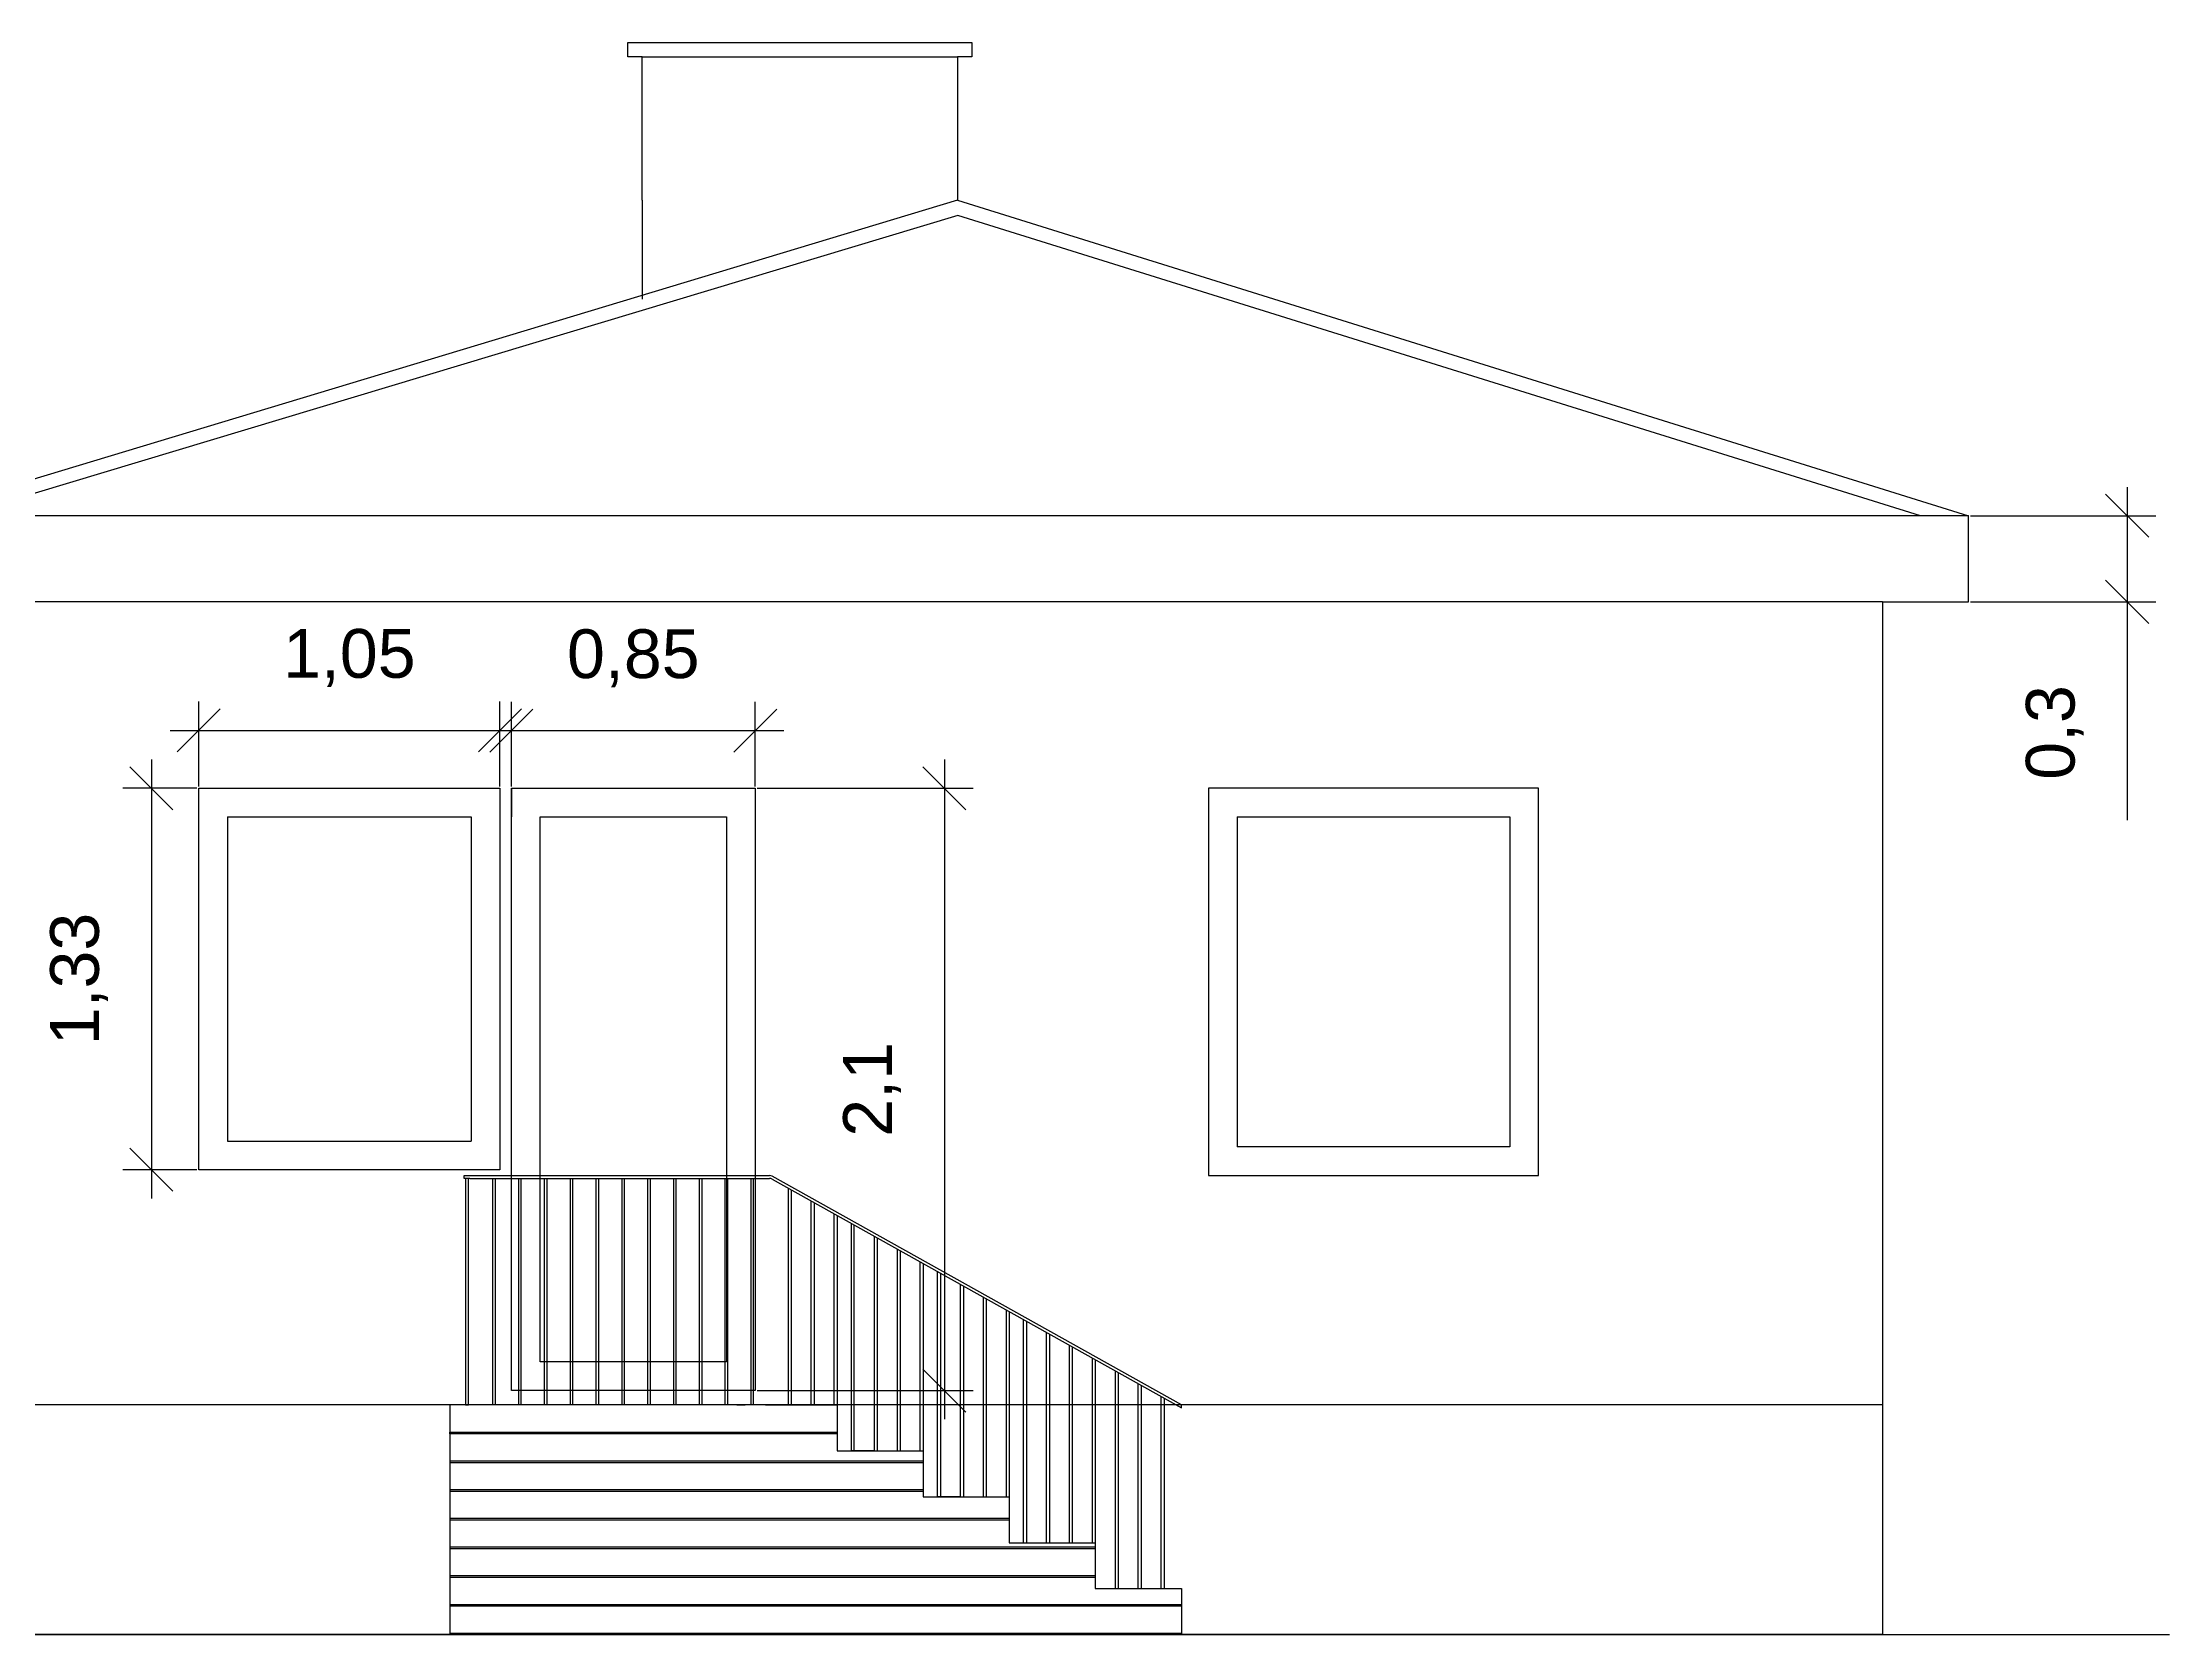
# Model space of a CAD drawing. Header units: millimetres. Extents: x -60009 to 113281, y -58228 to 411188.
# Drawn here: x -42662 to -35247, y 58316 to 63866 of the extents above; entities that cross this region are included whole.
import ezdxf

# ---------------------------------------------------------------- set-up
doc = ezdxf.new("R2010")
doc.units = ezdxf.units.MM
doc.linetypes.add('ACAD_ISO04W100', pattern=[30, 24, -3, 0, -3])
doc.linetypes.add('CENTER2', pattern=[28.575, 19.05, -3.175, 3.175, -3.175])
doc.layers.get('0').update_dxf_attribs({"color": 1})
for name, color, linetype in [('Fönster', 1, 'Continuous'), ('Förtydligande', 8, 'CENTER2'), ('Grundritningar', 1, 'Continuous'), ('Mått', 4, 'Continuous')]:
    doc.layers.add(name, color=color, linetype=linetype)
doc.styles.get("Standard").update_dxf_attribs({"font": 'Arial.ttf', "height": 170})
doc.dimstyles.new('Egen dimension', dxfattribs={"dimscale": 10, "dimtxt": 2.5, "dimasz": 15, "dimexe": 10, "dimexo": 0.625, "dimgap": 15, "dimtad": 1, "dimlfac": 0.001, "dimtxsty": 'Standard', "dimblk": 'OBLIQUE', "dimblk1": 'OBLIQUE', "dimblk2": 'OBLIQUE', "dimcen": 20, "dimdle": 10, "dimadec": 0, "dimazin": 0, "dimtfac": 1, "dimtmove": 0, "dimatfit": 3, "dimldrblk": 'OPEN90', "dimfxl": 1, "dimarcsym": 0})

# ---------------------------------------------------------------- blocks, each defined once
blk = doc.blocks.new('_Oblique')
at = {"color": 0, "linetype": 'ByBlock', "lineweight": -2}
blk.add_line((-0.5, -0.5), (0.5, 0.5), dxfattribs=at)
blk = doc.blocks.new('*D119')
at = {"layer": 'Defpoints', "color": 0, "transparency": 16777216}
for p in [(-40177.2, 61265.9), (-40177.2, 59165.9), (-39517.6, 59165.9)]:
    blk.add_point(p, dxfattribs=at)
at = {"layer": 'Mått', "color": 0, "lineweight": -2, "transparency": 16777216}
for p, q in [((-39517.6, 61365.9), (-39517.6, 59065.9)), ((-40170.9, 61265.9), (-39417.6, 61265.9)), ((-40170.9, 59165.9), (-39417.6, 59165.9))]:
    blk.add_line(p, q, dxfattribs=at)
at = {"layer": 'Mått', "color": 0, "lineweight": -2, "transparency": 16777216, "xscale": 150, "yscale": 150, "zscale": 150}
for p, rotation in [((-39517.6, 61265.9), 90), ((-39517.6, 59165.9), 270)]:
    blk.add_blockref('_Oblique', p, dxfattribs=dict(at, rotation=rotation))
at = {"layer": 'Mått', "color": 0, "transparency": 16777216, "insert": (-39770, 60215.9), "char_height": 170, "attachment_point": 5, "rotation": 90}
blk.add_mtext('2,1', dxfattribs=at)
blk = doc.blocks.new('_Open90')
at = {"color": 0, "linetype": 'ByBlock', "lineweight": -2}
for p, q in [((-0.5, 0.5), (0, 0)), ((0, 0), (-1, 0)), ((0, 0), (-0.5, -0.5))]:
    blk.add_line(p, q, dxfattribs=at)
blk = doc.blocks.new('*D120')
at = {"layer": 'Defpoints', "color": 0, "transparency": 16777216}
for p in [(-42117.2, 61265.9), (-42282, 59935.9), (-42117.2, 59935.9)]:
    blk.add_point(p, dxfattribs=at)
at = {"layer": 'Mått', "color": 0, "lineweight": -2, "transparency": 16777216}
for p, q in [((-42282, 61365.9), (-42282, 59835.9)), ((-42123.4, 61265.9), (-42382, 61265.9)), ((-42123.4, 59935.9), (-42382, 59935.9))]:
    blk.add_line(p, q, dxfattribs=at)
at = {"layer": 'Mått', "color": 0, "lineweight": -2, "transparency": 16777216, "xscale": 150, "yscale": 150, "zscale": 150}
for p, rotation in [((-42282, 61265.9), 90), ((-42282, 59935.9), 270)]:
    blk.add_blockref('_Oblique', p, dxfattribs=dict(at, rotation=rotation))
at = {"layer": 'Mått', "color": 0, "transparency": 16777216, "insert": (-42534.4, 60600.9), "char_height": 170, "attachment_point": 5, "rotation": 90}
blk.add_mtext('1,33', dxfattribs=at)
blk = doc.blocks.new('*D127')
at = {"layer": 'Defpoints', "color": 0, "transparency": 16777216}
for p in [(-40177.2, 61265.9), (-40177.2, 59165.9), (-39517.6, 59165.9)]:
    blk.add_point(p, dxfattribs=at)
at = {"layer": 'Mått', "color": 0, "lineweight": -2, "transparency": 16777216}
for p, q in [((-39517.6, 61365.9), (-39517.6, 59065.9)), ((-40170.9, 61265.9), (-39417.6, 61265.9)), ((-40170.9, 59165.9), (-39417.6, 59165.9))]:
    blk.add_line(p, q, dxfattribs=at)
at = {"layer": 'Mått', "color": 0, "lineweight": -2, "transparency": 16777216, "xscale": 150, "yscale": 150, "zscale": 150}
for p, rotation in [((-39517.6, 61265.9), 90), ((-39517.6, 59165.9), 270)]:
    blk.add_blockref('_Oblique', p, dxfattribs=dict(at, rotation=rotation))
at = {"layer": 'Mått', "color": 0, "transparency": 16777216, "insert": (-39770, 60215.9), "char_height": 170, "attachment_point": 5, "rotation": 90}
blk.add_mtext('2,1', dxfattribs=at)
blk = doc.blocks.new('*D128')
at = {"layer": 'Defpoints', "color": 0, "transparency": 16777216}
for p in [(-42117.2, 61265.9), (-42282, 59935.9), (-42117.2, 59935.9)]:
    blk.add_point(p, dxfattribs=at)
at = {"layer": 'Mått', "color": 0, "lineweight": -2, "transparency": 16777216}
for p, q in [((-42282, 61365.9), (-42282, 59835.9)), ((-42123.4, 61265.9), (-42382, 61265.9)), ((-42123.4, 59935.9), (-42382, 59935.9))]:
    blk.add_line(p, q, dxfattribs=at)
at = {"layer": 'Mått', "color": 0, "lineweight": -2, "transparency": 16777216, "xscale": 150, "yscale": 150, "zscale": 150}
for p, rotation in [((-42282, 61265.9), 90), ((-42282, 59935.9), 270)]:
    blk.add_blockref('_Oblique', p, dxfattribs=dict(at, rotation=rotation))
at = {"layer": 'Mått', "color": 0, "transparency": 16777216, "insert": (-42534.4, 60600.9), "char_height": 170, "attachment_point": 5, "rotation": 90}
blk.add_mtext('1,33', dxfattribs=at)
blk = doc.blocks.new('*D130')
at = {"layer": 'Defpoints', "color": 0, "ltscale": 100, "transparency": 16777216}
for p in [(-35947.2, 62215.9), (-35947.2, 61915.9), (-35394.6, 61915.9)]:
    blk.add_point(p, dxfattribs=at)
at = {"layer": 'Mått', "color": 0, "lineweight": -2, "ltscale": 100, "transparency": 16777216}
for p, q in [((-35394.6, 62315.9), (-35394.6, 61915.9)), ((-35940.9, 62215.9), (-35294.6, 62215.9)), ((-35940.9, 61915.9), (-35294.6, 61915.9)), ((-35394.6, 61915.9), (-35394.6, 61155.1))]:
    blk.add_line(p, q, dxfattribs=at)
at = {"layer": 'Mått', "color": 0, "lineweight": -2, "ltscale": 100, "transparency": 16777216, "xscale": 150, "yscale": 150, "zscale": 150}
for p, rotation in [((-35394.6, 62215.9), 90), ((-35394.6, 61915.9), 270)]:
    blk.add_blockref('_Oblique', p, dxfattribs=dict(at, rotation=rotation))
at = {"layer": 'Mått', "color": 0, "ltscale": 100, "transparency": 16777216, "insert": (-35647, 61460.5), "char_height": 170, "attachment_point": 5, "rotation": 90}
blk.add_mtext('0,3', dxfattribs=at)
blk = doc.blocks.new('*D132')
at = {"layer": 'Defpoints', "color": 0, "ltscale": 100, "transparency": 16777216}
for p in [(-41067.2, 61467.9), (-42117.2, 61265.9), (-41067.2, 61265.9)]:
    blk.add_point(p, dxfattribs=at)
at = {"layer": 'Mått', "color": 0, "lineweight": -2, "ltscale": 100, "transparency": 16777216}
for p, q in [((-42117.2, 61272.1), (-42117.2, 61567.9)), ((-41067.2, 61272.1), (-41067.2, 61567.9)), ((-42217.2, 61467.9), (-40967.2, 61467.9))]:
    blk.add_line(p, q, dxfattribs=at)
at = {"layer": 'Mått', "color": 0, "lineweight": -2, "ltscale": 100, "transparency": 16777216, "xscale": 150, "yscale": 150, "zscale": 150, "rotation": 180}
blk.add_blockref('_Oblique', (-42117.2, 61467.9), dxfattribs=at)
at = {"layer": 'Mått', "color": 0, "lineweight": -2, "ltscale": 100, "transparency": 16777216, "xscale": 150, "yscale": 150, "zscale": 150}
blk.add_blockref('_Oblique', (-41067.2, 61467.9), dxfattribs=at)
at = {"layer": 'Mått', "color": 0, "ltscale": 100, "transparency": 16777216, "insert": (-41592.2, 61720.3), "char_height": 170, "attachment_point": 5}
blk.add_mtext('1,05', dxfattribs=at)
blk = doc.blocks.new('*D133')
at = {"layer": 'Defpoints', "color": 0, "ltscale": 100, "transparency": 16777216}
for p in [(-40177.2, 61466.8), (-41027.2, 61265.9), (-40177.2, 61265.9)]:
    blk.add_point(p, dxfattribs=at)
at = {"layer": 'Mått', "color": 0, "lineweight": -2, "ltscale": 100, "transparency": 16777216}
for p, q in [((-41027.2, 61272.1), (-41027.2, 61566.8)), ((-40177.2, 61272.1), (-40177.2, 61566.8)), ((-41127.2, 61466.8), (-40077.2, 61466.8))]:
    blk.add_line(p, q, dxfattribs=at)
at = {"layer": 'Mått', "color": 0, "lineweight": -2, "ltscale": 100, "transparency": 16777216, "xscale": 150, "yscale": 150, "zscale": 150, "rotation": 180}
blk.add_blockref('_Oblique', (-41027.2, 61466.8), dxfattribs=at)
at = {"layer": 'Mått', "color": 0, "lineweight": -2, "ltscale": 100, "transparency": 16777216, "xscale": 150, "yscale": 150, "zscale": 150}
blk.add_blockref('_Oblique', (-40177.2, 61466.8), dxfattribs=at)
at = {"layer": 'Mått', "color": 0, "ltscale": 100, "transparency": 16777216, "insert": (-40602.2, 61719.2), "char_height": 170, "attachment_point": 5}
blk.add_mtext('0,85', dxfattribs=at)

msp = doc.modelspace()

# ---------------------------------------------------------------- linework, layer by layer
at = {"layer": 'Fönster'}
for p, q in [((-42117.179, 59935.864), (-42117.179, 61265.864)), ((-42117.179, 61265.864), (-41067.179, 61265.864)), ((-41067.179, 61265.864), (-41067.179, 59935.864)), ((-41027.179, 61265.864), (-40177.179, 61265.864)), ((-41027.179, 59165.864), (-41027.179, 61265.864)), ((-41027.179, 61265.864), (-41027.179, 61165.864)), ((-40177.179, 61265.864), (-40177.179, 59165.864)), ((-37447.179, 61265.864), (-38597.179, 61265.864)), ((-38597.179, 61265.864), (-38597.179, 59915.864)), ((-37447.179, 59915.864), (-37447.179, 61265.864)), ((-40177.179, 61215.864), (-40177.179, 61115.864)), ((-42017.179, 61165.864), (-42017.179, 60035.864)), ((-42017.179, 61165.864), (-41167.179, 61165.864)), ((-41167.179, 61165.864), (-41167.179, 60035.864)), ((-40927.179, 59265.864), (-40927.179, 61165.864)), ((-40927.179, 61165.864), (-40277.179, 61165.864)), ((-40277.179, 61165.864), (-40277.179, 59265.864)), ((-38497.179, 61165.864), (-38497.179, 60015.864)), ((-38497.179, 61165.864), (-37547.179, 61165.864)), ((-37547.179, 61165.864), (-37547.179, 60015.864)), ((-42017.179, 60035.864), (-41167.179, 60035.864)), ((-37547.179, 60015.864), (-38497.179, 60015.864)), ((-41067.179, 59935.864), (-42117.179, 59935.864)), ((-38597.179, 59915.864), (-37447.179, 59915.864)), ((-40277.179, 59265.864), (-40927.179, 59265.864)), ((-40177.179, 59165.864), (-41027.179, 59165.864))]:
    msp.add_line(p, q, dxfattribs=at)
at = {"layer": 'Förtydligande', "linetype": 'ACAD_ISO04W100', "lineweight": -3, "ltscale": 0.1}
msp.add_line((-48187.179, 58315.864), (-35247.179, 58315.864), dxfattribs=at)
at = {"layer": 'Förtydligande', "ltscale": 100}
msp.add_line((-42447.179, 58315.864), (-39134.761, 58315.864), dxfattribs=at)
at = {"layer": 'Grundritningar'}
for p, q in [((-40621.676, 63815.768), (-40621.676, 63865.768)), ((-40621.676, 63865.768), (-39421.676, 63865.768)), ((-39421.676, 63865.768), (-39421.676, 63815.768)), ((-40571.676, 63815.768), (-40621.676, 63815.768)), ((-40571.676, 63315.768), (-40571.676, 63815.768)), ((-40571.676, 63815.768), (-39471.676, 63815.768)), ((-39471.676, 63815.768), (-39471.676, 63315.768)), ((-39421.676, 63815.768), (-39471.676, 63815.768)), ((-39471.676, 63315.768), (-43117.179, 62215.864)), ((-39471.272, 63263.268), (-42949.808, 62215.864)), ((-40571.676, 63315.768), (-40571.676, 62970.627)), ((-39471.676, 63315.768), (-35947.179, 62215.864)), ((-36114.551, 62215.864), (-39471.272, 63263.268)), ((-35947.179, 62215.864), (-43117.179, 62215.864)), ((-35947.179, 61915.864), (-35947.179, 62215.864)), ((-36247.179, 61915.864), (-43117.179, 61915.864)), ((-36247.179, 61915.864), (-36247.179, 59115.864)), ((-36247.179, 61915.864), (-35947.179, 61915.864)), ((-36247.179, 61915.864), (-36247.179, 59969.333)), ((-41192.179, 59905.864), (-41192.179, 59915.864)), ((-41192.179, 59915.864), (-41172.179, 59915.864)), ((-41172.179, 59915.864), (-40136.883, 59915.864)), ((-40141.705, 59915.864), (-40127.329, 59915.864)), ((-38691.705, 59115.864), (-40117.567, 59913.319)), ((-41182.179, 59905.864), (-41192.179, 59905.864)), ((-41182.179, 59905.864), (-41187.179, 59905.864)), ((-41187.179, 59905.864), (-41187.179, 59115.864)), ((-41172.179, 59905.864), (-41182.179, 59905.864)), ((-41177.179, 59115.864), (-41177.179, 59905.864)), ((-41172.179, 59905.864), (-40127.329, 59905.864)), ((-41092.637, 59905.864), (-41092.637, 59115.864)), ((-41082.637, 59115.864), (-41082.637, 59905.864)), ((-41002.637, 59905.864), (-41002.637, 59115.864)), ((-40992.637, 59115.864), (-40992.637, 59905.864)), ((-40912.637, 59905.864), (-40912.637, 59115.864)), ((-40902.637, 59115.864), (-40902.637, 59905.864)), ((-40822.637, 59905.864), (-40822.637, 59115.864)), ((-40812.637, 59115.864), (-40812.637, 59905.864)), ((-40732.637, 59905.864), (-40732.637, 59115.864)), ((-40722.637, 59115.864), (-40722.637, 59905.864)), ((-40642.637, 59905.864), (-40642.637, 59115.864)), ((-40632.637, 59115.864), (-40632.637, 59905.864)), ((-40552.637, 59905.864), (-40552.637, 59115.864)), ((-40542.637, 59115.864), (-40542.637, 59905.864)), ((-40462.637, 59905.864), (-40462.637, 59115.864)), ((-40452.637, 59115.864), (-40452.637, 59905.864)), ((-40372.637, 59905.864), (-40372.637, 59115.864)), ((-40362.637, 59115.864), (-40362.637, 59905.864)), ((-40282.637, 59905.864), (-40282.637, 59115.864)), ((-40272.637, 59115.864), (-40272.637, 59905.864)), ((-40192.637, 59905.864), (-40192.637, 59115.864)), ((-40182.637, 59115.864), (-40182.637, 59905.864)), ((-40117.567, 59903.319), (-38691.705, 59105.864)), ((-40061.705, 59115.864), (-40061.705, 59872.077)), ((-40051.705, 59866.484), (-40051.705, 59115.864)), ((-39981.705, 59115.864), (-39981.705, 59827.335)), ((-39971.705, 59821.742), (-39971.705, 59115.864)), ((-39901.705, 59115.864), (-39901.705, 59782.592)), ((-39891.705, 59777), (-39891.705, 59115.864)), ((-39841.705, 58955.864), (-39841.705, 59749.036)), ((-39831.705, 58955.864), (-39831.705, 59743.443)), ((-39761.705, 58955.864), (-39761.705, 59704.293)), ((-39751.705, 59698.701), (-39751.705, 58955.864)), ((-39681.705, 58955.864), (-39681.705, 59659.551)), ((-39671.705, 59653.958), (-39671.705, 58955.864)), ((-39601.705, 58955.864), (-39601.705, 59614.809)), ((-39591.705, 59609.216), (-39591.705, 58955.864)), ((-39541.705, 58795.864), (-39541.705, 59581.252)), ((-39531.705, 59575.659), (-39531.705, 58795.864)), ((-39461.705, 58795.864), (-39461.705, 59536.509)), ((-39451.705, 59530.917), (-39451.705, 58795.864)), ((-39381.705, 58795.864), (-39381.705, 59491.767)), ((-39371.705, 59486.174), (-39371.705, 58795.864)), ((-39301.705, 58795.864), (-39301.705, 59447.025)), ((-39291.705, 59441.432), (-39291.705, 58795.864)), ((-39241.705, 58635.864), (-39241.705, 59413.468)), ((-39231.705, 59407.875), (-39231.705, 58635.864)), ((-39161.705, 58635.864), (-39161.705, 59368.725)), ((-39151.705, 59363.133), (-39151.705, 58635.864)), ((-39081.705, 58635.864), (-39081.705, 59323.983)), ((-39071.705, 58635.864), (-39071.705, 59318.39)), ((-39001.705, 58635.864), (-39001.705, 59279.241)), ((-38991.705, 59273.648), (-38991.705, 58635.864)), ((-38921.697, 58475.864), (-38921.697, 59234.493)), ((-38911.697, 59228.901), (-38911.697, 58475.864)), ((-38841.697, 58475.864), (-38841.697, 59189.751)), ((-38831.697, 59184.158), (-38831.697, 58475.864)), ((-36247.179, 59115.864), (-42817.179, 59115.864)), ((-41121.705, 59115.864), (-41241.705, 59115.864)), ((-41241.705, 59115.864), (-41241.705, 58315.864)), ((-41187.179, 59115.864), (-41177.179, 59115.864)), ((-40141.705, 59115.864), (-41121.705, 59115.864)), ((-40141.705, 59115.864), (-40241.705, 59115.864)), ((-40241.705, 59115.864), (-40211.705, 59115.864)), ((-40141.705, 59115.864), (-39891.705, 59115.864)), ((-40092.637, 59115.864), (-40102.637, 59115.864)), ((-39891.705, 59115.864), (-39891.705, 58955.864)), ((-38761.697, 58475.864), (-38761.697, 59145.009)), ((-38751.697, 59139.416), (-38751.697, 58475.864)), ((-38691.705, 59105.864), (-38691.705, 59115.864)), ((-36247.179, 59115.864), (-36247.179, 58315.864)), ((-41241.705, 59015.863), (-41241.705, 59020.863)), ((-41241.705, 59020.863), (-39891.705, 59020.863)), ((-39891.705, 58955.864), (-39591.705, 58955.864)), ((-39831.705, 58955.864), (-39841.705, 58955.864)), ((-39761.705, 58955.864), (-39831.705, 58955.864)), ((-39591.705, 58955.864), (-39591.705, 58795.864)), ((-39591.705, 58795.864), (-39291.705, 58795.864)), ((-39461.705, 58795.864), (-39541.705, 58795.864)), ((-39291.705, 58795.864), (-39291.705, 58635.864)), ((-39291.705, 58635.864), (-38991.705, 58635.864)), ((-39081.705, 58635.864), (-39071.705, 58635.864)), ((-38991.705, 58635.864), (-38991.705, 58475.864)), ((-38991.705, 58475.864), (-38691.705, 58475.864)), ((-38691.705, 58475.864), (-38691.705, 58315.864)), ((-36247.179, 58315.864), (-47187.179, 58315.864))]:
    msp.add_line(p, q, dxfattribs=at)
at = {"layer": 'Grundritningar', "ltscale": 100}
for p, q in [((-39891.705, 59015.863), (-41241.706, 59015.863)), ((-41241.706, 58920.863), (-39591.705, 58920.863)), ((-41241.706, 58915.863), (-39591.705, 58915.863)), ((-41241.706, 58820.863), (-39591.705, 58820.863)), ((-41241.706, 58815.863), (-39591.705, 58815.863)), ((-41241.706, 58720.863), (-39291.705, 58720.863)), ((-41241.706, 58715.863), (-39291.705, 58715.863)), ((-41241.706, 58620.863), (-38991.705, 58620.863)), ((-41241.706, 58615.863), (-38991.705, 58615.863)), ((-41241.706, 58520.863), (-38991.705, 58520.863)), ((-41241.706, 58515.863), (-38991.705, 58515.863)), ((-41241.706, 58420.863), (-38691.705, 58420.863)), ((-41241.706, 58415.863), (-38691.705, 58415.863)), ((-41241.706, 58320.863), (-38691.705, 58320.863))]:
    msp.add_line(p, q, dxfattribs=at)
at = {"layer": 'Grundritningar'}
for centre in [(-40127.329, 59895.864), (-40127.329, 59885.864)]:
    msp.add_arc(centre, 20, 60.7825919, 90, dxfattribs=at)

# ---------------------------------------------------------------- dimensions: what is measured, and where the dimension line sits
at = {"layer": 'Mått', "ltscale": 100}
dim = msp.add_linear_dim(base=(-35394.593, 61915.864), p1=(-35947.179, 62215.864), p2=(-35947.179, 61915.864), angle=90, dimstyle='Egen dimension', dxfattribs=at)
dim.commit()
dim.dimension.update_dxf_attribs({"geometry": '*D130', "text_midpoint": (-35646.987, 61460.475)})
for base, p1, p2, picture, middle in [((-41067.179, 61467.864), (-42117.179, 61265.864), (-41067.179, 61265.864), '*D132', (-41592.179, 61720.259)), ((-40177.179, 61466.848), (-41027.179, 61265.864), (-40177.179, 61265.864), '*D133', (-40602.179, 61719.243))]:
    dim = msp.add_linear_dim(base=base, p1=p1, p2=p2, dimstyle='Egen dimension', dxfattribs=at)
    dim.commit()
    dim.dimension.update_dxf_attribs({"geometry": picture, "text_midpoint": middle})
at = {"layer": 'Mått'}
for picture in ['*D120', '*D128']:
    dim = msp.add_linear_dim(base=(-42282.015, 59935.864), p1=(-42117.179, 61265.864), p2=(-42117.179, 59935.864), angle=90, dimstyle='Egen dimension', dxfattribs=at)
    dim.commit()
    dim.dimension.update_dxf_attribs({"geometry": picture, "text_midpoint": (-42282.015, 60600.864), "dimtype": 160})
for picture in ['*D119', '*D127']:
    dim = msp.add_linear_dim(base=(-39517.582, 59165.864), p1=(-40177.179, 61265.864), p2=(-40177.179, 59165.864), angle=90, dimstyle='Egen dimension', dxfattribs=at)
    dim.commit()
    dim.dimension.update_dxf_attribs({"geometry": picture, "text_midpoint": (-39769.976, 60215.864)})

doc.saveas('drawing.dxf')
